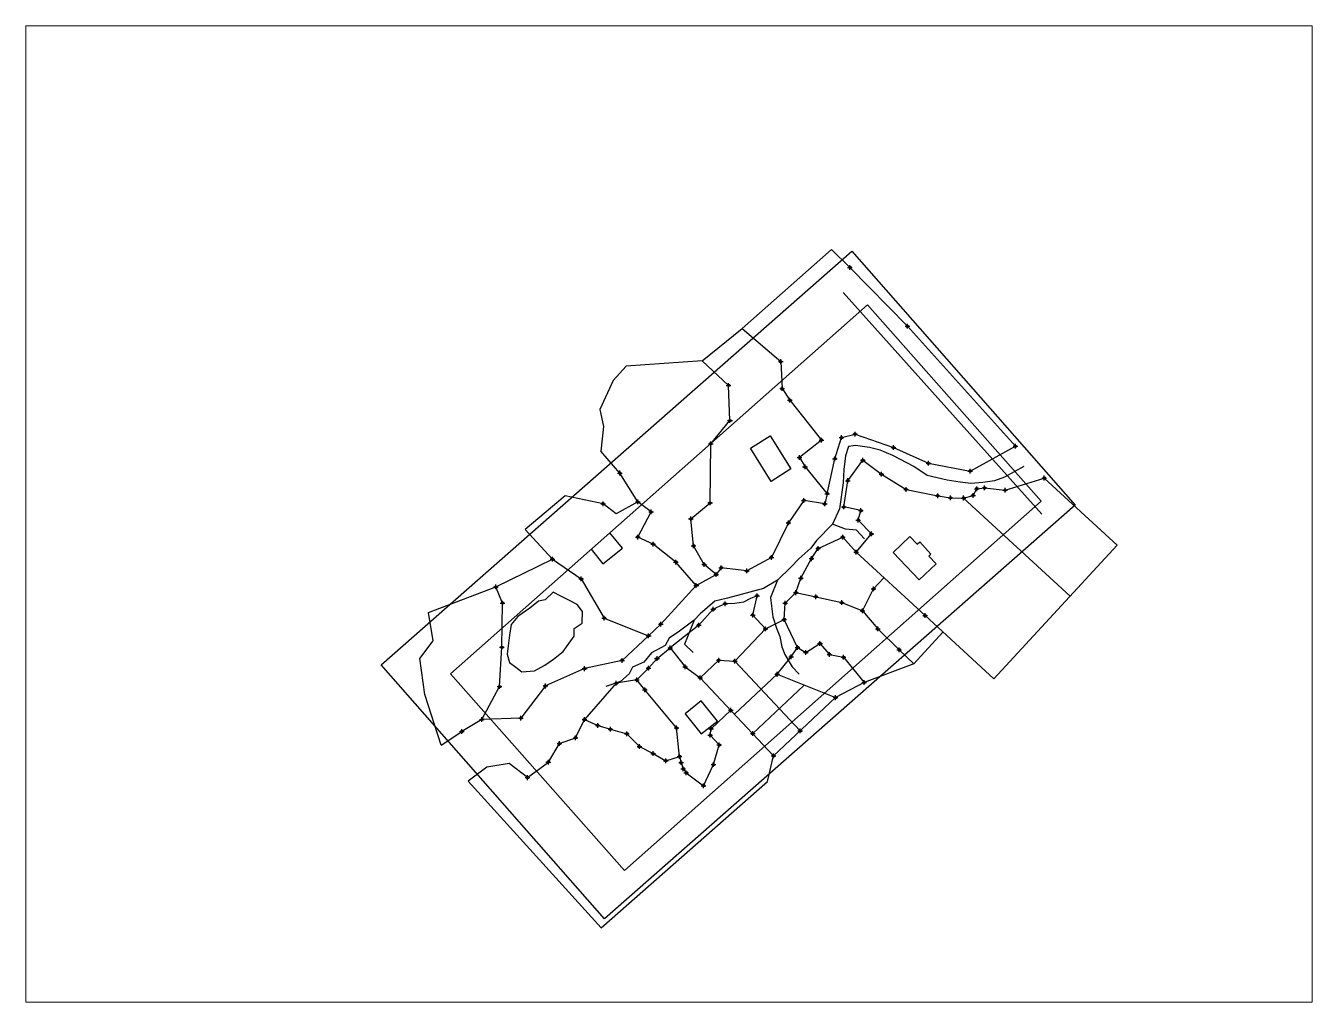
# Paper-space layout 'Layout1' of a CAD drawing. Header units: metres. Extents: x 26 to 231, y 20 to 176.
# The model-space entities are those that its viewports show. They can reach past a viewport. Long polylines and large blocks are cut down to what shows.
import ezdxf

# ---------------------------------------------------------------- set-up
doc = ezdxf.new("R2010")
doc.units = ezdxf.units.M
doc.header["$XCLIPFRAME"] = 2
doc.header["$PDMODE"] = 34
doc.header["$PDSIZE"] = 2
for name, color, linetype in [('image', 7, 'Continuous'), ('parcels', 220, 'Continuous'), ('surface', 7, 'Continuous'), ('vertices', 10, 'Continuous')]:
    doc.layers.add(name, color=color, linetype=linetype)
picture_1 = doc.add_image_def('image1.png', size_in_pixel=(1010, 476))
picture_2 = doc.add_image_def('image2.png', size_in_pixel=(2048, 1106))

msp = doc.modelspace()

# ---------------------------------------------------------------- linework, layer by layer
at = {"layer": 'parcels'}
for p, q in [((366602.354378512, 1587276.220085225), (366526.4618228178, 1587208.87753504)), ((366618.0803855379, 1587260.775072627), (366602.354378512, 1587276.220085225)), ((366667.01329713, 1587210.714872839), (366618.0803855379, 1587260.775072627)), ((366492.3055766776, 1587181.348151846), (366526.4618228178, 1587208.87753504)), ((366526.4618228178, 1587208.87753504), (366559.2078155607, 1587180.737632648)), ((366758.9317911941, 1587108.668010364), (366667.01329713, 1587210.714872839)), ((366492.3055766776, 1587181.348151846), (366427.5840609498, 1587176.676208576)), ((366514.7372054786, 1587160.376346191), (366492.3055766776, 1587181.348151846)), ((366559.2078155607, 1587180.737632648), (366560.2886984168, 1587157.676932399)), ((366427.5840609498, 1587176.676208576), (366416.6245708165, 1587164.732764199)), ((366416.6245708165, 1587164.732764199), (366405.1669247733, 1587139.850590316)), ((366515.9725013164, 1587130.451422735), (366514.7372054786, 1587160.376346191)), ((366560.2886984168, 1587157.676932399), (366567.0442172694, 1587147.843355353)), ((366567.0442172694, 1587147.843355353), (366593.8412934669, 1587113.86525586)), ((366405.1669247733, 1587139.850590316), (366408.1558762635, 1587125.418930264)), ((366499.6048454931, 1587110.707143459), (366515.9725013164, 1587130.451422735)), ((366408.1558762635, 1587125.418930264), (366406.1496818207, 1587104.521095224)), ((366605.3238996251, 1587097.984066137), (366610.9439718526, 1587115.99649727)), ((366610.9439718526, 1587115.99649727), (366622.4182948344, 1587119.037555688)), ((366622.4182948344, 1587119.037555688), (366655.202066194, 1587107.575101069)), ((366422.1013720688, 1587085.865394848), (366406.1496818207, 1587104.521095224)), ((366498.9770896099, 1587060.379922264), (366499.6048454931, 1587110.707143459)), ((366593.7905560716, 1587113.825241443), (366575.0799366513, 1587099.068974854)), ((366655.202066194, 1587107.575101069), (366684.9416289248, 1587094.241222958)), ((366720.53544241, 1587087.550892916), (366758.9317911941, 1587108.668010364)), ((366575.0799366513, 1587099.068974854), (366579.8379782787, 1587091.040862677)), ((366598.7671413454, 1587068.275253399), (366605.3238996251, 1587097.984066137)), ((366616.1715208057, 1587079.345710175), (366629.1146287907, 1587096.73002084)), ((366629.1146287907, 1587096.73002084), (366644.8307657966, 1587084.86788554)), ((366684.9416289248, 1587094.241222958), (366720.53544241, 1587087.550892916)), ((366437.4838981583, 1587061.31381319), (366422.1013720688, 1587085.865394848)), ((366579.8379782787, 1587091.040862677), (366598.7671413454, 1587068.275253399)), ((366644.8307657966, 1587084.86788554), (366665.9103441572, 1587071.909250674)), ((366612.8857991636, 1587057.053268924), (366616.1715208057, 1587079.345710175)), ((366665.9103441572, 1587071.909250674), (366692.8834789049, 1587066.457900871)), ((366722.940656959, 1587066.816140274), (366726.1114155371, 1587072.517604675)), ((366726.1114155371, 1587072.517604675), (366732.6697081372, 1587073.209278837)), ((366732.6697081372, 1587073.209278837), (366750.1412322151, 1587071.270005503)), ((366750.1412322151, 1587071.270005503), (366783.4665491837, 1587081.612795984)), ((366783.4665491837, 1587081.612795984), (366845.472673417, 1587024.575350584)), ((366375.5475794844, 1587066.38337088), (366341.5100237703, 1587037.70110926)), ((366407.9733357269, 1587059.665355606), (366375.5475794844, 1587066.38337088)), ((366437.4838981583, 1587061.31381319), (366419.1364881145, 1587051.0013507)), ((366448.8476627759, 1587052.799800555), (366437.4838981583, 1587061.31381319)), ((366482.6495009233, 1587046.787668317), (366498.9770896099, 1587060.379922264)), ((366578.8560147986, 1587062.575265442), (366565.6686964727, 1587043.372951548)), ((366596.659614761, 1587059.61992831), (366578.8560147986, 1587062.575265442)), ((366598.7671413454, 1587068.275253399), (366596.659614761, 1587059.61992831)), ((366692.8834789049, 1587066.457900871), (366703.7974591514, 1587064.744620537)), ((366703.7974591514, 1587064.744620537), (366714.8552233864, 1587064.598905386)), ((366714.8552233864, 1587064.598905386), (366722.940656959, 1587066.816140274)), ((366714.8552233864, 1587064.598905386), (366805.5483947873, 1586981.173165173)), ((366419.1364881145, 1587051.0013507), (366407.9733357269, 1587059.665355606)), ((366437.5128834072, 1587031.327145446), (366448.8476627759, 1587052.799800555)), ((366627.4086873789, 1587053.854756101), (366612.8857991636, 1587057.053268924)), ((366625.1761498851, 1587045.620063502), (366627.4086873789, 1587053.854756101)), ((366485.0306078573, 1587024.020645381), (366482.6495009233, 1587046.787668317)), ((366565.6686964727, 1587043.372951548), (366551.242936095, 1587013.98848849)), ((366636.3196033652, 1587034.031934179), (366625.1761498851, 1587045.620063502)), ((366341.5100237703, 1587037.70110926), (366364.7845253326, 1587012.575114694)), ((366450.5122665415, 1587025.349488941), (366437.5128834072, 1587031.327145446)), ((366590.9627628858, 1587021.750802655), (366611.9573173153, 1587031.308048705)), ((366611.9573173153, 1587031.308048705), (366623.4404256491, 1587018.413582084)), ((366623.4404256491, 1587018.413582084), (366636.3196033652, 1587034.031934179)), ((366469.8750139824, 1587010.102470177), (366450.5122665415, 1587025.349488941)), ((366493.8747158909, 1587008.04975037), (366485.0306078573, 1587024.020645381)), ((366585.3819321645, 1587012.989993618), (366590.9627628858, 1587021.750802655)), ((366623.4404256491, 1587018.413582084), (366682.0389718751, 1586964.510658425)), ((366845.4726734168, 1587024.575350584), (366740.6375181013, 1586910.607734767)), ((366316.6913923909, 1586988.919687112), (366364.7845253326, 1587012.575114694)), ((366364.7845253326, 1587012.575114694), (366389.318943361, 1586995.738462093)), ((366487.3112243121, 1586990.219456516), (366469.8750139824, 1587010.102470177)), ((366504.20239413, 1586999.392518842), (366493.8747158909, 1587008.04975037)), ((366508.4788084933, 1587005.266506511), (366504.20239413, 1586999.392518842)), ((366530.3954240896, 1587002.596511251), (366508.4788084933, 1587005.266506511)), ((366551.242936095, 1587013.98848849), (366530.3954240896, 1587002.596511251)), ((366576.3463018544, 1586996.264812555), (366585.3819321645, 1587012.989993618)), ((366389.318943361, 1586995.738462093), (366408.9421291949, 1586962.367439818)), ((366487.3112243121, 1586990.219456516), (366504.20239413, 1586999.392518842)), ((366572.094239589, 1586984.052775196), (366576.3463018544, 1586996.264812555)), ((366638.2669495765, 1586987.238525147), (366647.0047588914, 1586996.737507546)), ((366259.3173446769, 1586967.08427194), (366316.6913923909, 1586988.919687112)), ((366322.3338287899, 1586975.110011532), (366316.6913923909, 1586988.919687112)), ((366457.0871886969, 1586957.251853598), (366487.3112243121, 1586990.219456516)), ((366563.058609279, 1586975.026487789), (366572.094239589, 1586984.052775196)), ((366572.094239589, 1586984.052775196), (366589.1024886506, 1586980.601546874)), ((366628.6998134874, 1586968.654989788), (366638.2669495765, 1586987.238525147)), ((366321.7695823444, 1586937.62660693), (366322.3338287899, 1586975.110011532)), ((366511.8052665942, 1586974.591869034), (366501.6646738684, 1586969.892333761)), ((366520.2058225663, 1586974.831275606), (366511.8052665942, 1586974.591869034)), ((366527.5253273499, 1586975.85751279), (366520.2058225663, 1586974.831275606)), ((366533.5607078544, 1586978.936220535), (366527.5253273499, 1586975.85751279)), ((366538.9862398446, 1586981.380085806), (366533.5607078544, 1586978.936220535)), ((366535.3272649885, 1586964.9317133), (366538.9862398446, 1586981.380085806)), ((366562.1465398469, 1586961.317147629), (366563.058609279, 1586975.026487789)), ((366589.1024886506, 1586980.601546874), (366611.1600586465, 1586975.557444528)), ((366611.1600586465, 1586975.557444528), (366628.6998134874, 1586968.654989788)), ((366263.2119088463, 1586942.939952959), (366259.3173446769, 1586967.08427194)), ((366408.9421291949, 1586962.367439818), (366446.7282887918, 1586947.324666945)), ((366501.6646738684, 1586969.892333761), (366489.3705076109, 1586956.441221031)), ((366546.1868497985, 1586953.24148862), (366535.3272649885, 1586964.9317133)), ((366546.1868497985, 1586953.24148862), (366562.1465398469, 1586961.317147629)), ((366573.533434148, 1586937.393608431), (366562.1465398469, 1586961.317147629)), ((366628.6998134874, 1586968.654989788), (366641.7217531731, 1586953.25720438)), ((366682.0389718751, 1586964.510658425), (366740.6375181013, 1586910.607734767)), ((366446.7282887918, 1586947.324666945), (366457.0871886969, 1586957.251853598)), ((366489.3705076109, 1586956.441221031), (366465.0527414925, 1586937.058841827)), ((366520.0232980615, 1586925.792347126), (366546.1868497985, 1586953.24148862)), ((366641.7217531731, 1586953.25720438), (366660.0587666828, 1586935.470106032)), ((366672.4080434633, 1586923.491176066), (366697.2606338668, 1586950.508739656)), ((366252.0281637861, 1586928.043711467), (366263.2119088463, 1586942.939952959)), ((366446.7282887918, 1586947.324666945), (366424.1495374084, 1586926.404051665)), ((366580.6276659941, 1586933.168727142), (366592.5895399397, 1586940.871496464)), ((366592.5895399397, 1586940.871496464), (366600.650881929, 1586931.466185276)), ((366319.7947298052, 1586904.088822564), (366321.7695823444, 1586937.62660693)), ((366453.8466042053, 1586927.937354209), (366465.0527414925, 1586937.058841827)), ((366465.0527414925, 1586937.058841827), (366477.7807045439, 1586921.027136721)), ((366556.0641985901, 1586914.556810187), (366567.9788833322, 1586929.448066777)), ((366567.9788833322, 1586929.448066777), (366573.533434148, 1586937.393608431)), ((366573.533434148, 1586937.393608431), (366580.6276659941, 1586933.168727142)), ((366600.650881929, 1586931.466185276), (366612.713859565, 1586929.143196267)), ((366612.713859565, 1586929.143196267), (366630.1270083457, 1586907.594546137)), ((366660.0587666828, 1586935.470106032), (366672.4080434633, 1586923.491176066)), ((366256.2220671817, 1586897.320212439), (366252.0281637861, 1586928.043711467)), ((366392.2431990703, 1586919.37059865), (366358.8320565875, 1586904.614630775)), ((366424.1495374084, 1586926.404051665), (366392.2431990703, 1586919.37059865)), ((366436.5464586177, 1586909.777750507), (366446.5141899242, 1586919.783297155)), ((366446.5141899242, 1586919.783297155), (366453.8466042053, 1586927.937354209)), ((366477.7807045439, 1586921.027136721), (366490.6470128415, 1586911.629242002)), ((366506.4500571855, 1586926.470349972), (366490.6470128415, 1586911.629242002)), ((366506.4500571855, 1586926.470349972), (366520.0232980615, 1586925.792347126)), ((366520.0232980615, 1586925.792347126), (366575.7801529201, 1586866.421574296)), ((366672.4080434633, 1586923.491176066), (366630.1270083457, 1586907.594546137)), ((366419.1224163211, 1586906.973398823), (366391.988840686, 1586875.99367774)), ((366436.5464586177, 1586909.777750507), (366419.1224163211, 1586906.973398823)), ((366443.4832034105, 1586901.423977734), (366436.5464586177, 1586909.777750507)), ((366490.6470128415, 1586911.629242002), (366553.103170251, 1586845.12494683)), ((366556.0641985901, 1586914.556810187), (366519.8432444057, 1586880.540637093)), ((366556.0641985901, 1586914.556810187), (366605.882749457, 1586894.691816134)), ((366630.1270083457, 1586907.594546137), (366605.882749457, 1586894.691816134)), ((366270.1895258229, 1586854.385795087), (366256.2220671817, 1586897.320212439)), ((366304.7461993918, 1586876.106502052), (366319.7947298052, 1586904.088822564)), ((366358.8320565875, 1586904.614630775), (366338.0317377936, 1586877.298523373)), ((366470.4903773892, 1586868.914403584), (366443.4832034105, 1586901.423977734)), ((366578.9258286883, 1586905.022502296), (366535.3148954799, 1586864.06618057)), ((366605.882749457, 1586894.691816134), (366553.103170251, 1586845.12494683)), ((366304.7461993918, 1586876.106502052), (366287.6638118991, 1586865.817478114)), ((366338.0317377936, 1586877.298523373), (366304.7461993918, 1586876.106502052)), ((366384.5651621485, 1586860.624951266), (366391.988840686, 1586875.99367774)), ((366391.988840686, 1586875.99367774), (366403.4432844042, 1586871.089706313)), ((366499.9424402779, 1586868.241462759), (366516.6544042183, 1586883.936164097)), ((366270.1895258229, 1586854.385795087), (366287.6638118991, 1586865.817478114)), ((366403.4432844042, 1586871.089706313), (366414.1704636995, 1586867.82039076)), ((366414.1704636995, 1586867.82039076), (366428.1703429176, 1586864.006191184)), ((366428.1703429176, 1586864.006191184), (366438.9181750043, 1586853.056747659)), ((366473.0169315966, 1586844.726632241), (366470.4903773892, 1586868.914403584)), ((366499.1032067043, 1586862.687309818), (366499.9424402779, 1586868.241462759)), ((366361.334495164, 1586839.818994438), (366370.7469216858, 1586855.6235193)), ((366370.7469216858, 1586855.6235193), (366384.5651621485, 1586860.624951266)), ((366438.9181750043, 1586853.056747659), (366450.5497806358, 1586847.133040349)), ((366506.8660912089, 1586854.513273201), (366499.1032067043, 1586862.687309818)), ((366501.8617551245, 1586837.785793756), (366506.8660912089, 1586854.513273201)), ((366450.5497806358, 1586847.133040349), (366461.2691044156, 1586840.98149829)), ((366461.2691044156, 1586840.98149829), (366473.0169315966, 1586844.726632241)), ((366473.0169315966, 1586844.726632241), (366474.2802107043, 1586839.468420748)), ((366548.0382304679, 1586823.226504994), (366553.103170251, 1586845.12494683)), ((366309.0595627332, 1586835.462332892), (366293.0857527964, 1586823.587139813)), ((366328.0052424219, 1586838.80223047), (366309.0595627332, 1586835.462332892)), ((366343.7112313844, 1586826.615214655), (366328.0052424219, 1586838.80223047)), ((366343.7112313844, 1586826.615214655), (366361.334495164, 1586839.818994438)), ((366474.2802107043, 1586839.468420748), (366476.1751253579, 1586834.210209256)), ((366476.1751253579, 1586834.210209256), (366478.7016795654, 1586830.844955271)), ((366478.7016795654, 1586830.844955271), (366493.4399091023, 1586819.697548353)), ((366493.4399091023, 1586819.697548353), (366501.8617551245, 1586837.785793756)), ((366293.0857527964, 1586823.587139813), (366406.4330294618, 1586698.76418835)), ((366406.4330294618, 1586698.76418835), (366548.0382304679, 1586823.226504994))]:
    msp.add_line(p, q, dxfattribs=at)
at = {"layer": 'surface'}
for p, q in [((366781.4639203866, 1587050.876754491), (366612.2959732978, 1587239.519718804)), ((366616.9795628505, 1587108.291864872), (366614.2411721449, 1587100.426738648)), ((366622.7986418486, 1587109.317751881), (366616.9795628505, 1587108.291864872)), ((366634.7790974318, 1587107.607941272), (366622.7986418486, 1587109.317751881)), ((366643.6788647225, 1587105.214207064), (366634.7790974318, 1587107.607941272)), ((366654.6324242082, 1587100.768702057), (366643.6788647225, 1587105.214207064)), ((366614.2411721449, 1587100.426738648), (366612.8719784604, 1587088.800031017)), ((366672.4319587896, 1587091.535727024), (366654.6324242082, 1587100.768702057)), ((366612.8719784604, 1587088.800031017), (366612.1873799499, 1587077.515285185)), ((366683.7278191989, 1587083.6706008), (366672.4319587896, 1587091.535727024)), ((366700.8427552696, 1587079.909019394), (366683.7278191989, 1587083.6706008)), ((366749.7914737, 1587082.302753601), (366741.2340073329, 1587079.225095794)), ((366766.2218145969, 1587091.535727024), (366749.7914737, 1587082.302753601)), ((366612.1873799499, 1587077.515285185), (366609.1429814474, 1587055.340985552)), ((366711.7963147553, 1587078.199208785), (366700.8427552696, 1587079.909019394)), ((366721.038379633, 1587076.831361585), (366711.7963147553, 1587078.199208785)), ((366731.3073439447, 1587077.857246985), (366721.038379633, 1587076.831361585)), ((366741.2340073329, 1587079.225095794), (366731.3073439447, 1587077.857246985)), ((366609.1429814474, 1587055.340985552), (366603.2182302893, 1587042.426973201)), ((366603.2182302893, 1587042.426973201), (366589.7528891751, 1587028.436794764)), ((366614.2823298131, 1587038.044855992), (366603.2182302893, 1587042.426973201)), ((366623.5520681111, 1587037.304005574), (366614.2823298131, 1587038.044855992)), ((366589.7528891751, 1587028.436794764), (366584.9053661071, 1587021.979788589)), ((366630.597072287, 1587029.895509452), (366623.5520681111, 1587037.304005574)), ((366584.9053661071, 1587021.979788589), (366574.671705926, 1587012.832363174)), ((366567.6697266781, 1587005.83727315), (366556.3588384073, 1586994.537513954)), ((366574.671705926, 1587012.832363174), (366567.6697266781, 1587005.83727315)), ((366556.3588384073, 1586994.537513954), (366544.5093394279, 1586987.54242393)), ((366556.3588384073, 1586994.537513954), (366550.3953062628, 1586980.047991787)), ((366365.4064264553, 1586984.379201721), (366358.6362508838, 1586978.003081252)), ((366371.9211606275, 1586981.12503953), (366365.4064264553, 1586984.379201721)), ((366544.5093394279, 1586987.54242393), (366513.8083588848, 1586979.471166211)), ((366353.0793086429, 1586976.832332574), (366345.5909024693, 1586970.97760466)), ((366358.6362508838, 1586978.003081252), (366353.0793086429, 1586976.832332574)), ((366378.8223927465, 1586977.6778185), (366371.9211606275, 1586981.12503953)), ((366385.9852174937, 1586974.099929846), (366378.8223927465, 1586977.6778185)), ((366390.5433774831, 1586967.919940791), (366385.9852174937, 1586974.099929846)), ((366503.0360846587, 1586976.780746972), (366490.6479682978, 1586966.019070013)), ((366513.8083588848, 1586979.471166211), (366503.0360846587, 1586976.780746972)), ((366550.3953062628, 1586980.047991787), (366551.2398527383, 1586972.454553543)), ((366551.2398527383, 1586972.454553543), (366552.5066741198, 1586963.595540915)), ((366335.4418841167, 1586963.726628123), (366329.5737178035, 1586956.933311756)), ((366345.5909024693, 1586970.97760466), (366335.4418841167, 1586963.726628123)), ((366390.2177927202, 1586958.162061471), (366390.5433774831, 1586967.919940791)), ((366490.6479682978, 1586966.019070013), (366485.3652443329, 1586960.642536706)), ((366552.5066741198, 1586963.595540915), (366555.4625851156, 1586953.89281257)), ((366329.5737178035, 1586956.933311756), (366328.3570380897, 1586947.753656649)), ((366383.3805527359, 1586953.608384563), (366390.2177927202, 1586958.162061471)), ((366383.3805527359, 1586947.103132756), (366383.3805527359, 1586953.608384563)), ((366473.1193221066, 1586951.361667025), (366464.2515891188, 1586945.455658607)), ((366485.3652443329, 1586960.642536706), (366473.1193221066, 1586951.361667025)), ((366485.3652443329, 1586960.642536706), (366479.7156777158, 1586946.532518858)), ((366485.3652443329, 1586960.642536706), (366485.3652443329, 1586960.642536706)), ((366555.4625851156, 1586953.89281257), (366558.4184961116, 1586946.721231379)), ((366328.3570380897, 1586947.753656649), (366327.1513178742, 1586938.656689216)), ((366373.938647994, 1586934.092627534), (366383.3805527359, 1586947.103132756)), ((366464.2515891188, 1586945.455658607), (366460.8734032169, 1586939.127793135)), ((366479.7156777158, 1586946.532518858), (366477.2120709363, 1586940.279661118)), ((366477.2120709363, 1586940.279661118), (366484.5206978575, 1586933.221784716)), ((366558.4184961116, 1586946.721231379), (366560.1075890626, 1586937.862220362)), ((366327.1513178742, 1586938.656689216), (366326.2391414495, 1586931.774463038)), ((366326.2391414495, 1586931.774463038), (366328.3570380897, 1586924.660010965)), ((366365.7990756309, 1586927.587374117), (366373.938647994, 1586934.092627534)), ((366449.0497558966, 1586932.799927662), (366442.7156589987, 1586924.784630754)), ((366460.8734032169, 1586939.127793135), (366449.0497558966, 1586932.799927662)), ((366560.1075890626, 1586937.862220362), (366562.641228489, 1586931.53435489)), ((366562.641228489, 1586931.53435489), (366568.9753253869, 1586920.987910826)), ((366328.3570380897, 1586924.660010965), (366333.5663642686, 1586920.756859559)), ((366333.5663642686, 1586920.756859559), (366338.8805667373, 1586916.775128309)), ((366338.8805667373, 1586916.775128309), (366349.5199275683, 1586917.504232046)), ((366349.5199275683, 1586917.504232046), (366358.3106661208, 1586922.383171706)), ((366358.3106661208, 1586922.383171706), (366365.7990756309, 1586927.587374117)), ((366433.0033761988, 1586920.566053772), (366430.0474618663, 1586915.081902408)), ((366442.7156589987, 1586924.784630754), (366433.0033761988, 1586920.566053772)), ((366568.9753253869, 1586920.987910826), (366574.8871507154, 1586914.660045354)), ((366422.868818493, 1586908.332179882), (366410.2006246972, 1586904.1136029)), ((366430.0474618663, 1586915.081902408), (366422.868818493, 1586908.332179882)), ((366491.4975441957, 1586863.769787835), (366505.5862754304, 1586875.029684013))]:
    msp.add_line(p, q, dxfattribs=at)
for points in [[(366533.3621959646, 1587106.976185294), (366550.0673234019, 1587117.497318615), (366567.8211929488, 1587089.308278115), (366551.1160655115, 1587078.787144794)], [(366491.4975441957, 1586863.769787835), (366505.2261522195, 1586874.741868886), (366491.4975441957, 1586891.919528929), (366477.768936172, 1586880.947447878)]]:
    msp.add_lwpolyline(points, close=True, dxfattribs=at)
for points in [[(366397.7986888835, 1587020.932749476), (366407.7303721276, 1587008.570755774), (366424.3282313942, 1587021.905553117), (366413.7597990718, 1587035.060110164)], [(366685.12814247, 1587015.112729954), (366691.3938483034, 1587008.564154341), (366677.1229283811, 1586994.909675643), (366654.8442702248, 1587018.194119786), (366669.1151901471, 1587031.848598484), (366675.4073809042, 1587025.272342266)], [(366675.4073809042, 1587025.272342266), (366677.5371421657, 1587027.222212694), (366687.0298095946, 1587016.853772275), (366685.12814247, 1587015.112729954)]]:
    msp.add_lwpolyline(points, dxfattribs=at)
at = {"layer": 'vertices'}
for p in [(366618.0803855379, 1587260.775072627), (366667.01329713, 1587210.714872839), (366559.2078155607, 1587180.737632648), (366514.7372054786, 1587160.376346191), (366560.2886984168, 1587157.676932399), (366567.0442172694, 1587147.843355353), (366515.9725013164, 1587130.451422735), (366593.7905560716, 1587113.825241443), (366610.9439718526, 1587115.99649727), (366622.4182948344, 1587119.037555688), (366499.6048454931, 1587110.707143459), (366655.202066194, 1587107.575101069), (366758.9317911941, 1587108.668010364), (366575.0799366513, 1587099.068974854), (366579.8379782787, 1587091.040862677), (366605.3238996251, 1587097.984066137), (366629.1146287907, 1587096.73002084), (366684.9416289248, 1587094.241222958), (366422.1013720688, 1587085.865394848), (366644.8307657966, 1587084.86788554), (366720.53544241, 1587087.550892916), (366783.4665491837, 1587081.612795984), (366616.1715208057, 1587079.345710175), (366665.9103441572, 1587071.909250674), (366726.1114155371, 1587072.517604675), (366732.6697081372, 1587073.209278837), (366750.1412322151, 1587071.270005503), (366407.9733357269, 1587059.665355606), (366437.4838981583, 1587061.31381319), (366498.9770896099, 1587060.379922264), (366578.8560147986, 1587062.575265442), (366596.659614761, 1587059.61992831), (366598.7671413454, 1587068.275253399), (366692.8834789049, 1587066.457900871), (366703.7974591514, 1587064.744620537), (366714.8552233864, 1587064.598905386), (366722.940656959, 1587066.816140274), (366448.8476627759, 1587052.799800555), (366612.8857991636, 1587057.053268924), (366627.4086873789, 1587053.854756101), (366482.6495009233, 1587046.787668317), (366565.6686964727, 1587043.372951548), (366625.1761498851, 1587045.620063502), (366437.5128834072, 1587031.327145446), (366450.5122665415, 1587025.349488941), (366611.9573173153, 1587031.308048705), (366636.3196033652, 1587034.031934179), (366485.0306078573, 1587024.020645381), (366590.9627628858, 1587021.750802655), (366623.4404256491, 1587018.413582084), (366364.7845253326, 1587012.575114694), (366469.8750139824, 1587010.102470177), (366493.8747158909, 1587008.04975037), (366508.4788084933, 1587005.266506511), (366551.242936095, 1587013.98848849), (366585.3819321645, 1587012.989993618), (366389.318943361, 1586995.738462093), (366504.20239413, 1586999.392518842), (366530.3954240896, 1587002.596511251), (366576.3463018544, 1586996.264812555), (366316.6913923909, 1586988.919687112), (366487.3112243121, 1586990.219456516), (366538.9862398446, 1586981.380085806), (366572.094239589, 1586984.052775196), (366638.2669495765, 1586987.238525147), (366322.3338287899, 1586975.110011532), (366511.8052665942, 1586974.591869034), (366563.058609279, 1586975.026487789), (366589.1024886506, 1586980.601546874), (366611.1600586465, 1586975.557444528), (366408.9421291949, 1586962.367439818), (366501.6646738684, 1586969.892333761), (366535.3272649885, 1586964.9317133), (366562.1465398469, 1586961.317147629), (366628.6998134874, 1586968.654989788), (366682.0389718751, 1586964.510658425), (366457.0871886969, 1586957.251853598), (366489.3705076109, 1586956.441221031), (366546.1868497985, 1586953.24148862), (366641.7217531731, 1586953.25720438), (366321.7695823444, 1586937.62660693), (366446.7282887918, 1586947.324666945), (366573.533434148, 1586937.393608431), (366592.5895399397, 1586940.871496464), (366453.8466042053, 1586927.937354209), (366465.0527414925, 1586937.058841827), (366506.4500571855, 1586926.470349972), (366567.9788833322, 1586929.448066777), (366580.6276659941, 1586933.168727142), (366600.650881929, 1586931.466185276), (366612.713859565, 1586929.143196267), (366660.0587666828, 1586935.470106032), (366392.2431990703, 1586919.37059865), (366424.1495374084, 1586926.404051665), (366446.5141899242, 1586919.783297155), (366477.7807045439, 1586921.027136721), (366520.0232980615, 1586925.792347126), (366358.8320565875, 1586904.614630775), (366419.1224163211, 1586906.973398823), (366436.5464586177, 1586909.777750507), (366490.6470128415, 1586911.629242002), (366556.0641985901, 1586914.556810187), (366630.1270083457, 1586907.594546137), (366319.7947298052, 1586904.088822564), (366443.4832034105, 1586901.423977734), (366605.882749457, 1586894.691816134), (366516.6544042183, 1586883.936164097), (366304.7461993918, 1586876.106502052), (366338.0317377936, 1586877.298523373), (366391.988840686, 1586875.99367774), (366287.6638118991, 1586865.817478114), (366403.4432844042, 1586871.089706313), (366414.1704636995, 1586867.82039076), (366428.1703429176, 1586864.006191184), (366470.4903773892, 1586868.914403584), (366499.1032067043, 1586862.687309818), (366499.9424402779, 1586868.241462759), (366535.3148954799, 1586864.06618057), (366575.7801529199, 1586866.421574296), (366370.7469216858, 1586855.6235193), (366384.5651621485, 1586860.624951266), (366438.9181750043, 1586853.056747659), (366506.8660912089, 1586854.513273201), (366361.334495164, 1586839.818994438), (366450.5497806358, 1586847.133040349), (366461.2691044156, 1586840.98149829), (366473.0169315966, 1586844.726632241), (366474.2802107043, 1586839.468420748), (366553.103170251, 1586845.12494683), (366476.1751253579, 1586834.210209256), (366478.7016795654, 1586830.844955271), (366501.8617551245, 1586837.785793756), (366343.7112313844, 1586826.615214655), (366493.4399091023, 1586819.697548353)]:
    msp.add_point(p, dxfattribs=at)

# ---------------------------------------------------------------- pictures from other files: only their frames are drawn
at = {"layer": 'image'}
image = msp.add_image(picture_1, insert=(366426.0958260939, 1586747.708852751, 2083.447854025882), size_in_units=(473.91115750125965, 223.34822868376196), rotation=41.51240791055434, dxfattribs=at)
image.set_boundary_path([(-0.5, -0.5), (1009.5, 475.4999999999999)])
image.dxf.clipping = 0
at = {"layer": 'surface'}
image = msp.add_image(picture_2, insert=(366409.1062861774, 1586706.345685612), size_in_units=(533.3640811218452, 288.0374383402152), rotation=41.30308856120123, dxfattribs=at)
image.dxf.flags = 7

psp = doc.layouts.get("Layout1")

# ---------------------------------------------------------------- viewports
at = {"layer": 'vertices', "view_target_point": (366474.2475319426, 1586905.913170021)}
psp.add_viewport(center=(128.5, 97.5), size=(205.6, 156), view_center_point=(-10.1983265382878, 145.0744655394228), view_height=831.0256382591738, dxfattribs=at)

doc.saveas('drawing.dxf')
